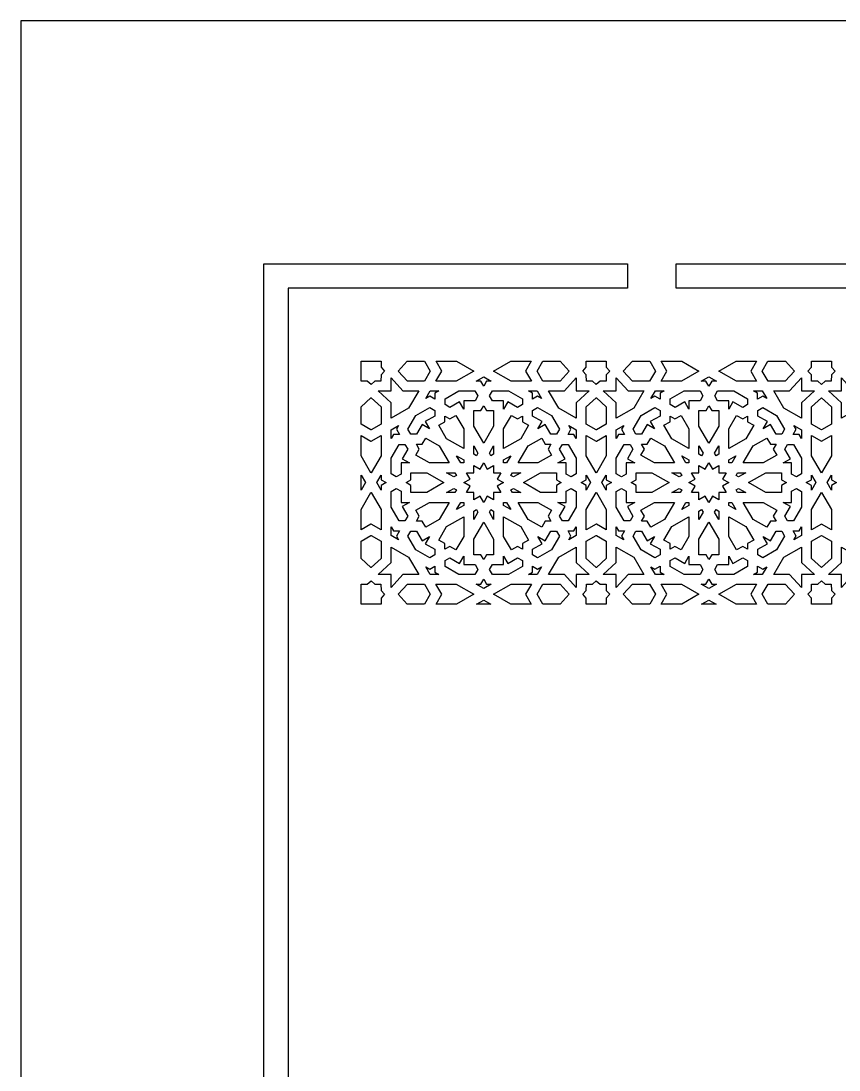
# Model space of a CAD drawing. Extents: x -375 to 375, y -1025 to 1025.
# Drawn here: x -375 to -38.3, y 593.3 to 1025 of the extents above; entities that cross this region are included whole.
import ezdxf

# ---------------------------------------------------------------- set-up
doc = ezdxf.new("R2010")
doc.units = 0
doc.layers.add('LAYER_1', color=18, linetype='CONTINUOUS')

msp = doc.modelspace()

# ---------------------------------------------------------------- linework, layer by layer
at = {"layer": 'LAYER_1'}
for points in [[(-375, -1025), (375, -1025), (375, 1025), (-375, 1025)], [(-275, 523.89), (-275, 925), (-125.29, 925), (-125.29, 915), (-265, 915), (-265, 523.89)], [(-105.29, 925), (105.29, 925), (105.29, 915), (-105.29, 915)], [(-226.76, 882.53), (-225.31, 880.95), (-226.76, 879.38), (-226.84, 876.82), (-229.34, 876.82), (-230.89, 875.42), (-232.44, 876.82), (-234.93, 876.82), (-235, 878.92), (-235, 885), (-226.76, 885)], [(-206.51, 880.95), (-208.92, 876.82), (-215.96, 876.82), (-219.76, 880.95), (-216.04, 885), (-208.87, 885)], [(-188.64, 880.95), (-195.86, 876.82), (-204.19, 876.82), (-201.78, 880.95), (-204.14, 885), (-195.72, 885)], [(-167.3, 880.95), (-164.9, 876.82), (-173.23, 876.82), (-180.45, 880.95), (-173.37, 885), (-164.94, 885)], [(-149.32, 880.95), (-153.12, 876.82), (-160.17, 876.82), (-162.57, 880.95), (-160.21, 885), (-153.05, 885)], [(-134.07, 882.53), (-132.62, 880.95), (-134.07, 879.38), (-134.15, 876.82), (-136.65, 876.82), (-138.2, 875.42), (-139.75, 876.82), (-142.25, 876.82), (-142.33, 879.38), (-143.78, 880.95), (-142.33, 882.53), (-142.33, 885), (-134.07, 885)], [(-113.82, 880.95), (-116.23, 876.82), (-123.27, 876.82), (-127.08, 880.95), (-123.35, 885), (-116.18, 885)], [(-95.95, 880.95), (-103.17, 876.82), (-111.5, 876.82), (-109.09, 880.95), (-111.45, 885), (-103.03, 885)], [(-74.62, 880.95), (-72.21, 876.82), (-80.54, 876.82), (-87.76, 880.95), (-80.68, 885), (-72.26, 885)], [(-56.63, 880.95), (-60.44, 876.82), (-67.48, 876.82), (-69.89, 880.95), (-67.53, 885), (-60.36, 885)], [(-41.38, 882.53), (-39.93, 880.95), (-41.38, 879.38), (-41.46, 876.82), (-43.96, 876.82), (-45.51, 875.42), (-47.06, 876.82), (-49.56, 876.82), (-49.64, 879.38), (-51.09, 880.95), (-49.64, 882.53), (-49.64, 885), (-41.38, 885)], [(-217.77, 872.77), (-211.28, 872.77), (-215.45, 865.62), (-222.66, 861.49), (-222.66, 867.92), (-228.03, 872.77), (-222.66, 872.77), (-222.66, 878.08)], [(-181.42, 876.82), (-183.32, 876.82), (-184.54, 874.72), (-185.77, 876.82), (-187.66, 876.82), (-184.54, 878.61)], [(-146.42, 872.77), (-141.06, 872.77), (-146.42, 867.92), (-146.42, 861.49), (-153.64, 865.62), (-157.8, 872.77), (-151.32, 872.77), (-146.42, 878.08)], [(-125.08, 872.77), (-118.59, 872.77), (-122.76, 865.62), (-129.98, 861.49), (-129.98, 867.92), (-135.34, 872.77), (-129.98, 872.77), (-129.98, 878.08)], [(-88.73, 876.82), (-90.63, 876.82), (-91.85, 874.72), (-93.08, 876.82), (-94.98, 876.82), (-91.85, 878.61)], [(-53.73, 872.77), (-48.37, 872.77), (-53.73, 867.92), (-53.73, 861.49), (-60.95, 865.62), (-65.12, 872.77), (-58.63, 872.77), (-53.73, 878.08)], [(-32.39, 872.77), (-25.91, 872.77), (-30.07, 865.62), (-37.29, 861.49), (-37.29, 867.92), (-42.65, 872.77), (-37.29, 872.77), (-37.29, 878.08)], [(-204.59, 871.83), (-204.59, 869.4), (-206.71, 870.61), (-208.35, 869.67), (-206.55, 872.77), (-202.95, 872.77)], [(-186.96, 870.69), (-188.11, 868.71), (-192.73, 868.71), (-192.73, 865.25), (-194.47, 868.25), (-198.47, 865.96), (-200.46, 867.1), (-200.46, 869.5), (-194.76, 872.77), (-188.17, 872.77)], [(-168.62, 869.5), (-168.62, 867.1), (-170.62, 865.96), (-174.62, 868.25), (-176.36, 865.25), (-176.36, 868.71), (-180.97, 868.71), (-182.13, 870.69), (-180.92, 872.77), (-174.33, 872.77)], [(-160.73, 869.67), (-162.37, 870.61), (-164.5, 869.4), (-164.5, 871.83), (-166.14, 872.77), (-162.53, 872.77)], [(-111.9, 871.83), (-111.9, 869.4), (-114.03, 870.61), (-115.67, 869.67), (-113.86, 872.77), (-110.26, 872.77)], [(-94.27, 870.69), (-95.42, 868.71), (-100.04, 868.71), (-100.04, 865.25), (-101.78, 868.25), (-105.78, 865.96), (-107.78, 867.1), (-107.78, 869.5), (-102.07, 872.77), (-95.48, 872.77)], [(-75.93, 869.5), (-75.93, 867.1), (-77.93, 865.96), (-81.93, 868.25), (-83.67, 865.25), (-83.67, 868.71), (-88.29, 868.71), (-89.44, 870.69), (-88.23, 872.77), (-81.64, 872.77)], [(-68.04, 869.67), (-69.68, 870.61), (-71.81, 869.4), (-71.81, 871.83), (-73.45, 872.77), (-69.85, 872.77)], [(-226.76, 866.2), (-226.76, 859.1), (-230.85, 856.76), (-230.89, 856.79), (-230.93, 856.76), (-235, 859.09), (-235, 866.21), (-230.93, 869.89), (-230.89, 869.86), (-230.85, 869.89)], [(-134.07, 866.2), (-134.07, 859.1), (-138.16, 856.76), (-138.2, 856.79), (-138.24, 856.76), (-142.33, 859.1), (-142.33, 866.2), (-138.24, 869.89), (-138.2, 869.86), (-138.16, 869.89)], [(-41.38, 866.2), (-41.38, 859.1), (-45.47, 856.76), (-45.51, 856.79), (-45.55, 856.76), (-49.64, 859.1), (-49.64, 866.2), (-45.55, 869.89), (-45.51, 869.86), (-45.47, 869.89)], [(-204.65, 864.71), (-204.65, 862.43), (-208.64, 860.14), (-206.9, 857.15), (-209.92, 858.88), (-212.23, 854.92), (-214.53, 854.92), (-215.74, 856.99), (-212.45, 862.65), (-206.74, 865.91)], [(-183.37, 864.65), (-180.45, 864.65), (-180.45, 858.23), (-184.54, 851.21), (-188.63, 858.23), (-188.63, 864.65), (-185.71, 864.65), (-184.54, 866.66)], [(-156.64, 862.65), (-153.34, 856.99), (-154.55, 854.92), (-156.86, 854.92), (-159.17, 858.88), (-162.19, 857.15), (-160.44, 860.14), (-164.44, 862.43), (-164.44, 864.71), (-162.34, 865.91)], [(-111.96, 864.71), (-111.96, 862.43), (-115.95, 860.14), (-114.21, 857.15), (-117.23, 858.88), (-119.54, 854.92), (-121.85, 854.92), (-123.06, 856.99), (-119.76, 862.65), (-114.05, 865.91)], [(-90.68, 864.65), (-87.77, 864.65), (-87.77, 858.23), (-91.85, 851.21), (-95.94, 858.23), (-95.94, 864.65), (-93.02, 864.65), (-91.85, 866.66)], [(-63.95, 862.65), (-60.65, 856.99), (-61.86, 854.92), (-64.17, 854.92), (-66.48, 858.88), (-69.5, 857.15), (-67.76, 860.14), (-71.75, 862.43), (-71.75, 864.71), (-69.65, 865.91)], [(-192.73, 857.14), (-192.73, 849.04), (-199.8, 853.09), (-203.05, 858.66), (-200.52, 860.1), (-200.52, 862.42), (-198.5, 861.26), (-195.97, 862.7)], [(-170.59, 861.26), (-168.56, 862.42), (-168.56, 860.1), (-166.04, 858.66), (-169.28, 853.09), (-176.36, 849.04), (-176.36, 857.14), (-173.12, 862.7)], [(-100.04, 857.14), (-100.04, 849.04), (-107.12, 853.09), (-110.36, 858.66), (-107.83, 860.1), (-107.83, 862.42), (-105.81, 861.26), (-103.28, 862.7)], [(-77.9, 861.26), (-75.88, 862.42), (-75.88, 860.1), (-73.35, 858.66), (-76.59, 853.09), (-83.67, 849.04), (-83.67, 857.14), (-80.43, 862.7)], [(-220.49, 856.96), (-219.26, 854.86), (-221.72, 854.86), (-222.66, 853.23), (-222.66, 856.8), (-219.54, 858.59)], [(-146.42, 856.8), (-146.42, 853.23), (-147.37, 854.86), (-149.82, 854.86), (-148.6, 856.96), (-149.54, 858.59)], [(-127.8, 856.96), (-126.58, 854.86), (-129.03, 854.86), (-129.98, 853.23), (-129.98, 856.8), (-126.86, 858.59)], [(-53.73, 856.8), (-53.73, 853.23), (-54.68, 854.86), (-57.13, 854.86), (-55.91, 856.96), (-56.85, 858.59)], [(-226.76, 846.07), (-230.85, 839.06), (-230.89, 839.13), (-230.93, 839.06), (-235, 846.05), (-235, 854.41), (-230.93, 852.08), (-230.89, 852.1), (-230.85, 852.08), (-226.76, 854.42)], [(-215.79, 848.79), (-218.1, 844.84), (-215.08, 843.11), (-218.57, 843.11), (-218.57, 838.54), (-220.57, 837.39), (-222.66, 838.59), (-222.66, 845.12), (-219.37, 850.77), (-216.95, 850.77)], [(-202.8, 850.12), (-198.72, 843.11), (-206.89, 843.11), (-212.51, 846.32), (-211.05, 848.82), (-212.22, 850.83), (-209.88, 850.83), (-208.42, 853.33)], [(-159.21, 850.83), (-156.87, 850.83), (-158.04, 848.82), (-156.58, 846.32), (-162.2, 843.11), (-170.37, 843.11), (-166.28, 850.12), (-160.67, 853.33)], [(-146.42, 845.12), (-146.42, 838.59), (-148.52, 837.39), (-150.52, 838.54), (-150.52, 843.11), (-154.01, 843.11), (-150.98, 844.84), (-153.29, 848.79), (-152.14, 850.77), (-149.72, 850.77)], [(-134.07, 846.07), (-138.16, 839.06), (-138.2, 839.13), (-138.24, 839.06), (-142.33, 846.07), (-142.33, 854.42), (-138.24, 852.08), (-138.2, 852.1), (-138.16, 852.08), (-134.07, 854.42)], [(-123.11, 848.79), (-125.41, 844.84), (-122.39, 843.11), (-125.88, 843.11), (-125.88, 838.54), (-127.88, 837.39), (-129.98, 838.59), (-129.98, 845.12), (-126.68, 850.77), (-124.26, 850.77)], [(-110.11, 850.12), (-106.03, 843.11), (-114.2, 843.11), (-119.82, 846.32), (-118.36, 848.82), (-119.53, 850.83), (-117.19, 850.83), (-115.73, 853.33)], [(-66.52, 850.83), (-64.18, 850.83), (-65.35, 848.82), (-63.89, 846.32), (-69.51, 843.11), (-77.68, 843.11), (-73.6, 850.12), (-67.98, 853.33)], [(-53.73, 845.12), (-53.73, 838.59), (-55.83, 837.39), (-57.83, 838.54), (-57.83, 843.11), (-61.32, 843.11), (-58.3, 844.84), (-60.6, 848.79), (-59.45, 850.77), (-57.03, 850.77)], [(-41.38, 846.07), (-45.47, 839.06), (-45.51, 839.13), (-45.55, 839.06), (-49.64, 846.07), (-49.64, 854.42), (-45.55, 852.08), (-45.51, 852.1), (-45.47, 852.08), (-41.38, 854.42)], [(-186.91, 847.15), (-187.54, 846.07), (-188.63, 846.7), (-188.63, 850.11)], [(-180.45, 846.7), (-181.55, 846.07), (-182.18, 847.15), (-180.45, 850.11)], [(-94.22, 847.15), (-94.85, 846.07), (-95.94, 846.7), (-95.94, 850.11)], [(-87.77, 846.7), (-88.86, 846.07), (-89.49, 847.15), (-87.77, 850.11)], [(-192.73, 844.35), (-192.73, 843.1), (-193.99, 843.1), (-195.71, 846.06)], [(-183.05, 840.53), (-180.45, 842.01), (-180.45, 839.05), (-177.46, 839.05), (-178.96, 836.48), (-176.37, 835), (-178.96, 833.52), (-177.46, 830.95), (-180.45, 830.95), (-180.45, 827.99), (-183.05, 829.47), (-184.54, 826.9), (-186.04, 829.47), (-188.63, 827.99), (-188.63, 830.95), (-191.62, 830.95), (-190.13, 833.52), (-192.72, 835), (-190.13, 836.48), (-191.62, 839.05), (-188.63, 839.05), (-188.63, 842.01), (-186.04, 840.53), (-184.54, 843.1)], [(-175.1, 843.1), (-176.36, 843.1), (-176.36, 844.35), (-173.38, 846.06)], [(-100.04, 844.35), (-100.04, 843.1), (-101.3, 843.1), (-103.02, 846.06)], [(-90.36, 840.53), (-87.77, 842.01), (-87.77, 839.05), (-84.78, 839.05), (-86.27, 836.48), (-83.68, 835), (-86.27, 833.52), (-84.78, 830.95), (-87.77, 830.95), (-87.77, 827.99), (-90.36, 829.47), (-91.85, 826.9), (-93.35, 829.47), (-95.94, 827.99), (-95.94, 830.95), (-98.93, 830.95), (-97.44, 833.52), (-100.03, 835), (-97.44, 836.48), (-98.93, 839.05), (-95.94, 839.05), (-95.94, 842.01), (-93.35, 840.53), (-91.85, 843.1)], [(-82.41, 843.1), (-83.67, 843.1), (-83.67, 844.35), (-80.69, 846.06)], [(-233.21, 835), (-235, 831.93), (-235, 838.07)], [(-226.76, 836.21), (-224.64, 835), (-226.76, 833.79), (-226.76, 831.91), (-228.56, 835), (-226.76, 838.09)], [(-200.91, 835), (-207.99, 830.95), (-214.47, 830.95), (-214.47, 833.84), (-216.5, 835), (-214.47, 836.16), (-214.47, 839.05), (-207.99, 839.05)], [(-195.72, 837.97), (-196.81, 837.34), (-199.8, 839.05), (-196.35, 839.05)], [(-172.27, 837.34), (-173.36, 837.97), (-172.73, 839.05), (-169.29, 839.05)], [(-154.61, 836.16), (-152.59, 835), (-154.61, 833.84), (-154.61, 830.95), (-161.1, 830.95), (-168.18, 835), (-161.1, 839.05), (-154.61, 839.05)], [(-140.52, 835), (-142.33, 831.91), (-142.33, 833.79), (-144.45, 835), (-142.33, 836.21), (-142.33, 838.09)], [(-134.07, 836.21), (-131.95, 835), (-134.07, 833.79), (-134.07, 831.91), (-135.87, 835), (-134.07, 838.09)], [(-108.22, 835), (-115.3, 830.95), (-121.78, 830.95), (-121.78, 833.84), (-123.81, 835), (-121.78, 836.16), (-121.78, 839.05), (-115.3, 839.05)], [(-103.03, 837.97), (-104.12, 837.34), (-107.11, 839.05), (-103.66, 839.05)], [(-79.59, 837.34), (-80.68, 837.97), (-80.05, 839.05), (-76.6, 839.05)], [(-61.92, 836.16), (-59.9, 835), (-61.92, 833.84), (-61.92, 830.95), (-68.41, 830.95), (-75.49, 835), (-68.41, 839.05), (-61.92, 839.05)], [(-47.84, 835), (-49.64, 831.91), (-49.64, 833.79), (-51.76, 835), (-49.64, 836.21), (-49.64, 838.09)], [(-41.38, 836.21), (-39.26, 835), (-41.38, 833.79), (-41.38, 831.91), (-43.19, 835), (-41.38, 838.09)], [(-226.76, 823.93), (-226.76, 815.58), (-230.85, 817.92), (-230.89, 817.9), (-230.93, 817.92), (-235, 815.59), (-235, 823.95), (-230.93, 830.94), (-230.89, 830.87), (-230.85, 830.94)], [(-218.57, 831.46), (-218.57, 826.89), (-215.08, 826.89), (-218.1, 825.16), (-215.79, 821.2), (-216.95, 819.23), (-219.37, 819.23), (-222.66, 824.88), (-222.66, 831.41), (-220.57, 832.61)], [(-195.72, 832.03), (-196.35, 830.95), (-199.8, 830.95), (-196.81, 832.66)], [(-169.29, 830.95), (-172.73, 830.95), (-173.36, 832.03), (-172.27, 832.66)], [(-146.42, 831.41), (-146.42, 824.88), (-149.72, 819.23), (-152.14, 819.23), (-153.29, 821.2), (-150.98, 825.16), (-154.01, 826.89), (-150.52, 826.89), (-150.52, 831.46), (-148.52, 832.61)], [(-134.07, 823.93), (-134.07, 815.58), (-138.16, 817.92), (-138.2, 817.9), (-138.24, 817.92), (-142.33, 815.58), (-142.33, 823.93), (-138.24, 830.94), (-138.2, 830.87), (-138.16, 830.94)], [(-125.88, 831.46), (-125.88, 826.89), (-122.39, 826.89), (-125.41, 825.16), (-123.11, 821.2), (-124.26, 819.23), (-126.68, 819.23), (-129.98, 824.88), (-129.98, 831.41), (-127.88, 832.61)], [(-103.03, 832.03), (-103.66, 830.95), (-107.11, 830.95), (-104.12, 832.66)], [(-76.6, 830.95), (-80.05, 830.95), (-80.68, 832.03), (-79.59, 832.66)], [(-53.73, 831.41), (-53.73, 824.88), (-57.03, 819.23), (-59.45, 819.23), (-60.6, 821.2), (-58.3, 825.16), (-61.32, 826.89), (-57.83, 826.89), (-57.83, 831.46), (-55.83, 832.61)], [(-41.38, 823.93), (-41.38, 815.58), (-45.47, 817.92), (-45.51, 817.9), (-45.55, 817.92), (-49.64, 815.58), (-49.64, 823.93), (-45.55, 830.94), (-45.51, 830.87), (-45.47, 830.94)], [(-202.8, 819.88), (-208.42, 816.67), (-209.88, 819.17), (-212.22, 819.17), (-211.05, 821.18), (-212.51, 823.68), (-206.89, 826.89), (-198.72, 826.89)], [(-192.73, 825.64), (-195.71, 823.94), (-193.99, 826.89), (-192.73, 826.89)], [(-173.38, 823.94), (-176.36, 825.64), (-176.36, 826.89), (-175.1, 826.89)], [(-156.58, 823.68), (-158.04, 821.18), (-156.87, 819.17), (-159.21, 819.17), (-160.67, 816.67), (-166.28, 819.88), (-170.37, 826.89), (-162.2, 826.89)], [(-110.11, 819.88), (-115.73, 816.67), (-117.19, 819.17), (-119.53, 819.17), (-118.36, 821.18), (-119.82, 823.68), (-114.2, 826.89), (-106.03, 826.89)], [(-100.04, 825.64), (-103.02, 823.94), (-101.3, 826.89), (-100.04, 826.89)], [(-80.69, 823.94), (-83.67, 825.64), (-83.67, 826.89), (-82.41, 826.89)], [(-63.89, 823.68), (-65.35, 821.18), (-64.18, 819.17), (-66.52, 819.17), (-67.98, 816.67), (-73.6, 819.88), (-77.68, 826.89), (-69.51, 826.89)], [(-192.73, 812.86), (-195.97, 807.3), (-198.5, 808.74), (-200.52, 807.58), (-200.52, 809.9), (-203.05, 811.34), (-199.8, 816.91), (-192.73, 820.96)], [(-186.91, 822.84), (-188.63, 819.89), (-188.63, 823.3), (-187.54, 823.93)], [(-180.45, 823.3), (-180.45, 819.89), (-182.18, 822.84), (-181.55, 823.93)], [(-169.28, 816.91), (-166.04, 811.34), (-168.56, 809.9), (-168.56, 807.58), (-170.59, 808.74), (-173.12, 807.3), (-176.36, 812.86), (-176.36, 820.96)], [(-100.04, 812.86), (-103.28, 807.3), (-105.81, 808.74), (-107.83, 807.58), (-107.83, 809.9), (-110.36, 811.34), (-107.12, 816.91), (-100.04, 820.96)], [(-94.22, 822.84), (-95.94, 819.89), (-95.94, 823.3), (-94.85, 823.93)], [(-87.77, 823.3), (-87.77, 819.89), (-89.49, 822.84), (-88.86, 823.93)], [(-76.59, 816.91), (-73.35, 811.34), (-75.88, 809.9), (-75.88, 807.58), (-77.9, 808.74), (-80.43, 807.3), (-83.67, 812.86), (-83.67, 820.96)], [(-221.72, 815.14), (-219.26, 815.14), (-220.49, 813.04), (-219.54, 811.41), (-222.66, 813.2), (-222.66, 816.77)], [(-180.45, 811.77), (-180.45, 805.35), (-183.37, 805.35), (-184.54, 803.34), (-185.71, 805.35), (-188.63, 805.35), (-188.63, 811.77), (-184.54, 818.79)], [(-146.42, 813.2), (-149.54, 811.41), (-148.6, 813.04), (-149.82, 815.14), (-147.37, 815.14), (-146.42, 816.77)], [(-129.03, 815.14), (-126.58, 815.14), (-127.8, 813.04), (-126.86, 811.41), (-129.98, 813.2), (-129.98, 816.77)], [(-87.77, 811.77), (-87.77, 805.35), (-90.68, 805.35), (-91.85, 803.34), (-93.02, 805.35), (-95.94, 805.35), (-95.94, 811.77), (-91.85, 818.79)], [(-53.73, 813.2), (-56.85, 811.41), (-55.91, 813.04), (-57.13, 815.14), (-54.68, 815.14), (-53.73, 816.77)], [(-226.76, 810.9), (-226.76, 803.8), (-230.85, 800.11), (-230.89, 800.14), (-230.93, 800.11), (-235, 803.79), (-235, 810.91), (-230.93, 813.24), (-230.89, 813.21), (-230.85, 813.24)], [(-209.92, 811.12), (-206.9, 812.85), (-208.64, 809.86), (-204.65, 807.57), (-204.65, 805.29), (-206.74, 804.09), (-212.45, 807.35), (-215.74, 813.01), (-214.53, 815.08), (-212.23, 815.08)], [(-153.34, 813.01), (-156.64, 807.35), (-162.34, 804.09), (-164.44, 805.29), (-164.44, 807.57), (-160.44, 809.86), (-162.19, 812.85), (-159.17, 811.12), (-156.86, 815.08), (-154.55, 815.08)], [(-134.07, 810.9), (-134.07, 803.8), (-138.16, 800.11), (-138.2, 800.14), (-138.24, 800.11), (-142.33, 803.8), (-142.33, 810.9), (-138.24, 813.24), (-138.2, 813.21), (-138.16, 813.24)], [(-117.23, 811.12), (-114.21, 812.85), (-115.95, 809.86), (-111.96, 807.57), (-111.96, 805.29), (-114.05, 804.09), (-119.76, 807.35), (-123.06, 813.01), (-121.85, 815.08), (-119.54, 815.08)], [(-60.65, 813.01), (-63.95, 807.35), (-69.65, 804.09), (-71.75, 805.29), (-71.75, 807.57), (-67.76, 809.86), (-69.5, 812.85), (-66.48, 811.12), (-64.17, 815.08), (-61.86, 815.08)], [(-41.38, 810.9), (-41.38, 803.8), (-45.47, 800.11), (-45.51, 800.14), (-45.55, 800.11), (-49.64, 803.8), (-49.64, 810.9), (-45.55, 813.24), (-45.51, 813.21), (-45.47, 813.24)], [(-215.45, 804.38), (-211.28, 797.23), (-217.77, 797.23), (-222.66, 791.92), (-222.66, 797.23), (-228.03, 797.23), (-222.66, 802.08), (-222.66, 808.51)], [(-146.42, 802.08), (-141.06, 797.23), (-146.42, 797.23), (-146.42, 791.92), (-151.32, 797.23), (-157.8, 797.23), (-153.64, 804.38), (-146.42, 808.51)], [(-122.76, 804.38), (-118.59, 797.23), (-125.08, 797.23), (-129.98, 791.92), (-129.98, 797.23), (-135.34, 797.23), (-129.98, 802.08), (-129.98, 808.51)], [(-53.73, 802.08), (-48.37, 797.23), (-53.73, 797.23), (-53.73, 791.92), (-58.63, 797.23), (-65.12, 797.23), (-60.95, 804.38), (-53.73, 808.51)], [(-30.07, 804.38), (-25.91, 797.23), (-32.39, 797.23), (-37.29, 791.92), (-37.29, 797.23), (-42.65, 797.23), (-37.29, 802.08), (-37.29, 808.51)], [(-192.73, 801.29), (-188.11, 801.29), (-186.96, 799.31), (-188.17, 797.23), (-194.76, 797.23), (-200.46, 800.5), (-200.46, 802.9), (-198.47, 804.04), (-194.47, 801.75), (-192.73, 804.75)], [(-174.62, 801.75), (-170.62, 804.04), (-168.62, 802.9), (-168.62, 800.5), (-174.33, 797.23), (-180.92, 797.23), (-182.13, 799.31), (-180.97, 801.29), (-176.36, 801.29), (-176.36, 804.75)], [(-100.04, 801.29), (-95.42, 801.29), (-94.27, 799.31), (-95.48, 797.23), (-102.07, 797.23), (-107.78, 800.5), (-107.78, 802.9), (-105.78, 804.04), (-101.78, 801.75), (-100.04, 804.75)], [(-81.93, 801.75), (-77.93, 804.04), (-75.93, 802.9), (-75.93, 800.5), (-81.64, 797.23), (-88.23, 797.23), (-89.44, 799.31), (-88.29, 801.29), (-83.67, 801.29), (-83.67, 804.75)], [(-204.59, 798.17), (-202.95, 797.23), (-206.55, 797.23), (-208.35, 800.33), (-206.71, 799.39), (-204.59, 800.6)], [(-162.37, 799.39), (-160.73, 800.33), (-162.53, 797.23), (-166.14, 797.23), (-164.5, 798.17), (-164.5, 800.6)], [(-111.9, 798.17), (-110.26, 797.23), (-113.86, 797.23), (-115.67, 800.33), (-114.03, 799.39), (-111.9, 800.6)], [(-69.68, 799.39), (-68.04, 800.33), (-69.85, 797.23), (-73.45, 797.23), (-71.81, 798.17), (-71.81, 800.6)], [(-229.34, 793.18), (-226.84, 793.18), (-226.76, 790.62), (-225.31, 789.05), (-226.76, 787.47), (-226.76, 785), (-235, 785), (-235, 791.08), (-234.93, 793.18), (-232.44, 793.18), (-230.89, 794.58)], [(-183.32, 793.18), (-181.42, 793.18), (-184.54, 791.39), (-187.66, 793.18), (-185.77, 793.18), (-184.54, 795.28)], [(-136.65, 793.18), (-134.15, 793.18), (-134.07, 790.62), (-132.62, 789.05), (-134.07, 787.47), (-134.07, 785), (-142.33, 785), (-142.33, 787.47), (-143.78, 789.05), (-142.33, 790.62), (-142.25, 793.18), (-139.75, 793.18), (-138.2, 794.58)], [(-90.63, 793.18), (-88.73, 793.18), (-91.85, 791.39), (-94.98, 793.18), (-93.08, 793.18), (-91.85, 795.28)], [(-43.96, 793.18), (-41.46, 793.18), (-41.38, 790.62), (-39.93, 789.05), (-41.38, 787.47), (-41.38, 785), (-49.64, 785), (-49.64, 787.47), (-51.09, 789.05), (-49.64, 790.62), (-49.56, 793.18), (-47.06, 793.18), (-45.51, 794.58)], [(-206.51, 789.05), (-208.87, 785), (-216.04, 785), (-219.76, 789.05), (-215.96, 793.18), (-208.92, 793.18)], [(-188.64, 789.05), (-195.72, 785), (-204.14, 785), (-201.78, 789.05), (-204.19, 793.18), (-195.86, 793.18)], [(-167.3, 789.05), (-164.94, 785), (-173.37, 785), (-180.45, 789.05), (-173.23, 793.18), (-164.9, 793.18)], [(-149.32, 789.05), (-153.05, 785), (-160.21, 785), (-162.57, 789.05), (-160.17, 793.18), (-153.12, 793.18)], [(-113.82, 789.05), (-116.18, 785), (-123.35, 785), (-127.08, 789.05), (-123.27, 793.18), (-116.23, 793.18)], [(-95.95, 789.05), (-103.03, 785), (-111.45, 785), (-109.09, 789.05), (-111.5, 793.18), (-103.17, 793.18)], [(-74.62, 789.05), (-72.26, 785), (-80.68, 785), (-87.76, 789.05), (-80.54, 793.18), (-72.21, 793.18)], [(-56.63, 789.05), (-60.36, 785), (-67.53, 785), (-69.89, 789.05), (-67.48, 793.18), (-60.44, 793.18)], [(-181.56, 785), (-187.53, 785), (-184.54, 786.71)], [(-88.87, 785), (-94.84, 785), (-91.85, 786.71)]]:
    msp.add_lwpolyline(points, close=True, dxfattribs=at)

doc.saveas('drawing.dxf')
